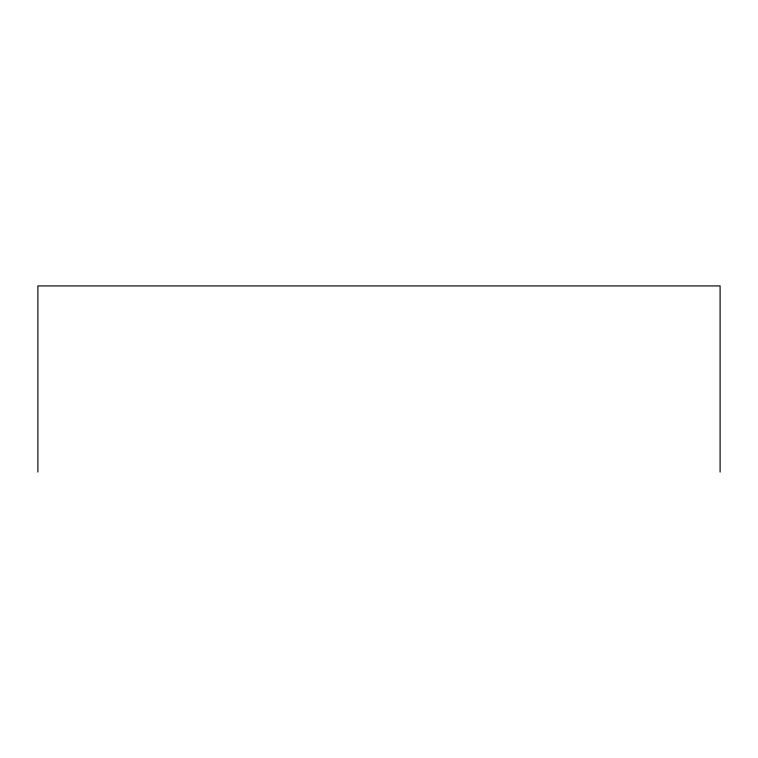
<?xml version="1.0" encoding="UTF-8"?>
<svg xmlns="http://www.w3.org/2000/svg" width="758" height="758" viewBox="0 0 758 758"><rect width="100%" height="100%" fill="white"/><g stroke="black" fill="none" stroke-linecap="round" stroke-linejoin="round"><path stroke-width="1.14" d="M720.1 472.073L720.1 285.927L37.9 285.927L37.9 472.073"/></g></svg>
